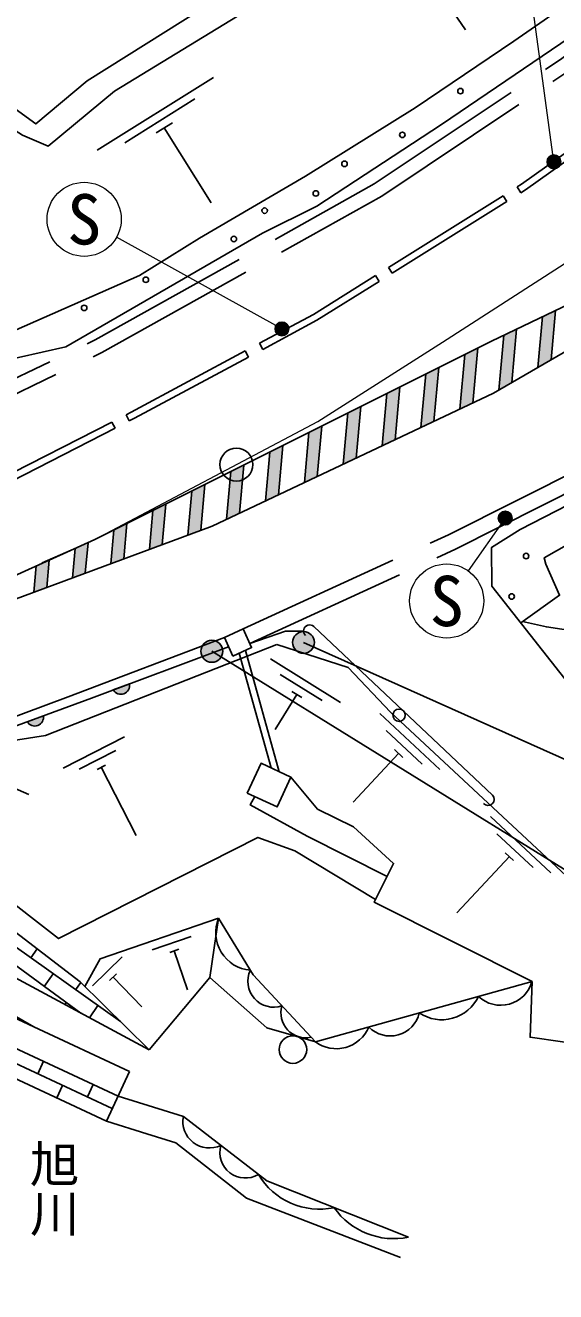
# Model space of a CAD drawing. Units: millimetres at full size, sheet at 1:1000; details may follow other scales. Extents: x 40000 to 680000, y 20000 to 380000.
# Drawn here: x 461908 to 481224, y 245923 to 292077 of the extents above; entities that cross this region are included whole.
import ezdxf
from ezdxf.enums import TextEntityAlignment as Align

# ---------------------------------------------------------------- set-up
doc = ezdxf.new("R2010")
doc.units = ezdxf.units.MM
doc.header["$LTSCALE"] = 1000
doc.linetypes.add('CHAIN', pattern=[18.5, 12, -1.5, 3.5, -1.5])
doc.linetypes.add('DASHED', pattern=[7.5, 6, -1.5])
for name, color, linetype, lineweight in [('M-BGD', 7, 'Continuous', 25), ('M-BMK', 2, 'CHAIN', 13), ('M-BMK-SRVR', 3, 'Continuous', 25), ('M-STR-HTXT', 7, 'Continuous', 13), ('M-STR-STRC', 7, 'Continuous', 25)]:
    doc.layers.add(name, color=color, linetype=linetype, lineweight=lineweight)
doc.layers.add('M-BMK-HTXT', color=7, linetype='Continuous')
doc.styles.add('@ＭＳ ゴシック', font='')
doc.styles.add('ＭＳ ゴシック', font='')
doc.styles.get('@ＭＳ ゴシック').set_extended_font_data('@MS Gothic')
doc.styles.get('ＭＳ ゴシック').set_extended_font_data('MS Gothic')

msp = doc.modelspace()

# ---------------------------------------------------------------- hatches: boundary and pattern name
at = {"layer": 'M-BGD'}
for points in [[(465111, 267854), (465697, 268074, -0.84072)], [(461977, 266697), (462565, 266912, -0.84072)]]:
    msp.add_hatch(color=256, dxfattribs=at).paths.add_polyline_path(points)
at = {"layer": 'M-STR-STRC'}
for points in [[(481313, 287299, -1), (481007, 286904, -0.41421), (480963, 287255, -0.41421)], [(481219, 281686), (480747, 281460), (480580, 279607), (481057, 279883)], [(471189, 281255, -1), (471322, 280773, -0.41421), (471014, 280947, -0.41421)], [(479803, 281008), (479331, 280782), (479150, 278779), (479627, 279055)], [(478385, 280318), (477912, 280081), (477733, 278089), (478205, 278312)], [(476966, 279607), (476493, 279370), (476317, 277420), (476789, 277643)], [(475546, 278896), (475073, 278659), (474901, 276751), (475373, 276974)], [(474127, 278185), (473654, 277948), (473486, 276083), (473958, 276306)], [(472707, 277473), (472234, 277236), (472070, 275414), (472542, 275637)], [(471288, 276762), (470815, 276525), (470654, 274745), (471126, 274968)], [(469868, 276051), (469820, 275509), (469711, 274299), (469239, 274076), (469368, 275510), (469395, 275814)], [(468449, 275340), (467976, 275103), (467831, 273501), (468299, 273674)], [(467029, 274628), (466556, 274391), (466429, 272980), (466896, 273154)], [(479139, 274079, -1), (479633, 274160, -0.41421), (479426, 273873, -0.41421)], [(465610, 273917), (465137, 273680), (465027, 272459), (465494, 272633)], [(464192, 273220), (463721, 273009), (463624, 271939), (464092, 272112)], [(462779, 272586), (462308, 272375), (462222, 271418), (462690, 271592)], [(468364, 269049, -0.41421), (468486, 269601, -0.41421), (469038, 269478, -1)], [(471703, 269370, -0.41421), (471825, 269922, -0.41421), (472378, 269800, -1)]]:
    msp.add_hatch(color=256, dxfattribs=at).paths.add_polyline_path(points)

# ---------------------------------------------------------------- linework, layer by layer
at = {"layer": 'M-BGD'}
for p, q in [((476176, 294482), (477943, 291916)), ((468765, 290178), (464529, 287523)), ((468077, 289393), (465535, 287800)), ((467262, 288528), (466669, 288156)), ((466966, 288342), (468680, 285607)), ((479824, 286187), (479957, 285975)), ((475137, 283255), (479311, 285866)), ((479311, 285866), (479443, 285654)), ((475269, 283043), (479443, 285654)), ((474659, 282956), (474792, 282744)), ((475137, 283255), (475269, 283043)), ((469915, 280208), (470033, 279988)), ((470435, 280488), (470554, 280268)), ((465578, 277883), (465692, 277661)), ((460814, 275449), (465060, 277619)), ((460928, 275226), (465174, 277396)), ((465060, 277619), (465174, 277396)), ((472419, 270166), (478928, 264024)), ((469694, 269191), (470862, 265011)), ((469924, 269297), (471159, 264874)), ((473387, 267402), (470842, 268992)), ((472719, 267466), (471192, 268419)), ((465697, 268074), (465111, 267854)), ((471975, 267577), (471618, 267799)), ((471797, 267688), (471002, 266416)), ((462565, 266912), (461977, 266697)), ((477010, 264954), (474815, 266999)), ((476366, 265144), (475050, 266371)), ((465515, 266139), (463289, 265000)), ((465206, 265644), (463871, 264961)), ((475503, 265538), (473851, 263765)), ((475657, 265395), (475350, 265681)), ((462031, 264048), (459735, 265037)), ((464831, 265115), (464519, 264956)), ((464675, 265035), (465949, 262544)), ((454384, 263580), (465369, 255771)), ((463927, 256077), (453902, 263408)), ((481043, 261194), (478849, 263239)), ((480400, 261383), (479083, 262611)), ((479537, 261778), (477627, 259729)), ((479691, 261634), (479383, 261921)), ((467944, 258873), (466525, 258386)), ((462340, 258415), (462109, 258089)), ((465429, 258122), (464355, 257075)), ((467497, 258402), (467166, 258289)), ((467332, 258346), (467819, 256927)), ((462924, 257509), (462597, 257050)), ((463925, 257192), (463739, 256930)), ((465227, 257505), (464976, 257261)), ((465101, 257383), (466148, 256309)), ((463404, 256459), (463352, 256386)), ((464554, 256351), (464240, 255909)), ((465705, 253944), (462222, 255570)), ((462569, 254319), (462358, 253866)), ((464864, 252143), (465705, 253944)), ((463264, 253443), (463052, 252990)), ((464381, 253473), (464170, 253020))]:
    msp.add_line(p, q, dxfattribs=at)
for points in [[(486434, 305650), (480692, 301019), (474705, 296687), (464164, 290048), (462285, 288485), (458723, 291074), (456216, 292532), (450543, 293391), (441476, 294226)], [(439707, 293931), (441611, 293221), (450034, 292707), (455961, 291769), (461806, 288068), (462745, 287673), (465153, 289682), (476106, 296376), (482591, 301118), (487064, 304608)], [(484200, 294630), (479699, 291494), (476107, 289067), (472113, 286585), (468254, 284316), (466065, 282962), (460840, 280662), (459246, 281431), (458451, 280369)], [(439707, 293931), (437406, 292742), (439470, 292139), (446891, 287106), (453088, 284790), (458451, 280369), (459927, 279577), (463382, 280354), (470549, 284499), (472520, 285481), (477062, 288464), (482733, 292317)], [(479824, 286187), (479985, 286287), (483755, 288969)], [(479957, 285975), (480123, 286079), (483900, 288765)], [(489063, 260628), (488990, 262450), (486137, 263507), (483534, 265739), (478902, 271642), (478890, 273050), (479932, 273702), (483428, 275498), (488175, 278205), (492630, 280969), (502718, 288101), (503647, 288142), (504528, 287174)], [(504528, 287174), (503028, 287140), (499180, 284331), (493202, 280153), (488911, 277268), (480805, 272668), (480862, 272434), (481365, 271304), (479952, 270304)], [(470435, 280488), (472399, 281542), (474659, 282956)], [(470554, 280268), (472524, 281326), (474792, 282744)], [(465578, 277883), (465763, 277978), (469915, 280208)], [(465692, 277661), (465879, 277756), (470033, 279988)], [(480013, 270347), (480887, 270152), (482413, 269918), (484033, 269658), (485725, 269470), (486818, 269423), (487813, 269490), (489548, 269605), (491079, 269813), (492993, 270007), (494289, 270184), (495512, 270329), (496870, 270588), (497730, 270816), (498719, 271038)], [(470081, 269549), (471382, 270002), (472040, 270002)], [(452879, 263654), (463463, 267601), (469156, 269770)], [(453108, 263439), (464312, 267554), (469312, 269429)], [(461010, 265941), (462638, 266191), (471068, 269516)], [(480363, 257230), (480293, 255197), (487359, 254174), (485871, 257103), (475213, 267039), (473662, 268671), (471068, 269516)], [(471583, 264680), (472550, 263508), (473863, 262864), (475322, 261530), (474612, 260120), (480363, 257230)], [(456146, 264208), (463111, 258794), (470378, 262481), (471720, 261987), (474662, 260219)], [(466421, 254735), (463899, 257218), (456778, 262683), (455051, 263817)], [(475081, 261051), (472174, 262522), (470098, 263661), (470265, 263965)], [(466421, 254735), (455177, 260785), (452460, 262859)], [(462222, 255570), (453390, 260649), (451455, 262466)], [(462222, 255570), (452691, 260038), (450441, 262105)], [(448195, 261306), (451695, 258293), (464864, 252143)], [(448738, 261499), (451969, 258717), (465076, 252596)], [(449280, 261692), (452243, 259141), (465288, 253049)], [(464070, 257050), (464631, 258053), (468945, 259534)], [(466421, 254735), (468629, 257374), (468945, 259534)], [(468945, 259534), (470206, 257472), (472471, 255023), (480363, 257230)], [(472471, 255023), (470699, 255533), (468629, 257374)], [(475861, 247908), (470700, 249958), (467663, 252311), (465285, 253044)], [(464864, 252143), (466330, 251677), (467395, 251347), (469968, 249335), (475573, 247165)]]:
    msp.add_lwpolyline(points, dxfattribs=at)
at = {"layer": 'M-BGD', "linetype": 'DASHED'}
for points in [[(452871, 275203), (457398, 277216), (464457, 280612), (474619, 286296), (481443, 290865), (491190, 298237), (497364, 303515)], [(453098, 274735), (457616, 276744), (464697, 280150), (474891, 285852), (481745, 290441), (491516, 297832), (497704, 303121)], [(469838, 270082), (477327, 273508), (482978, 276362), (489161, 280100), (494292, 283591), (500569, 288388), (504883, 291963)], [(470081, 269549), (477581, 272981), (483262, 275850), (489478, 279607), (494635, 283116), (500933, 287930), (505139, 291415)]]:
    msp.add_lwpolyline(points, dxfattribs=at)
at = {"layer": 'M-BGD'}
for points in [[(469468, 269088), (470150, 269400), (469838, 270082), (469156, 269770)], [(469992, 264090), (471083, 263589), (471583, 264680), (470493, 265180)]]:
    msp.add_lwpolyline(points, close=True, dxfattribs=at)
for centre, radius in [((477755, 289679), 100), ((475640, 288084), 100), ((473532, 287028), 100), ((472488, 285950), 100), ((470625, 285324), 100), ((469502, 284290), 100), ((466297, 282804), 100), ((464051, 281779), 100), ((480147, 272733), 100), ((479621, 271260), 100), ((475519, 266932), 225), ((471656, 254745), 500)]:
    msp.add_circle(centre, radius, dxfattribs=at)
for centre, radius, start, end in [((472265, 270002), 225, 46.6611, 226.6611), ((465385, 268015), 318, 210.444, 10.6617), ((462252, 266856), 318, 210.0609, 10.2786), ((478762, 263872), 225, 222.592, 42.592), ((470216, 259010), 1375, 157.5911, 265.3118), ((470955, 257234), 943, 154.5108, 288.4788), ((479222, 257545), 1183, 226.6838, 344.562), ((477073, 257312), 1478, 236.4194, 334.8264), ((472129, 256087), 911, 163.9025, 281.6264), ((475196, 256331), 1089, 224.4761, 346.7697), ((473229, 256066), 1289, 233.9759, 337.2699), ((468611, 252125), 966, 168.892, 295.5837), ((469921, 250995), 930, 163.8511, 300.6246), ((472629, 251536), 2606, 210.9774, 281.612), ((475332, 250524), 2669, 215.2533, 281.4198)]:
    msp.add_arc(centre, radius, start, end, dxfattribs=at)
at = {"layer": 'M-BMK'}
msp.add_lwpolyline([(256990, 291033), (276208, 284952), (309916, 274534), (325579, 269644), (339864, 265360), (349811, 262705), (359748, 260440), (364480, 259531), (369604, 258637), (372683, 258181), (381177, 257178), (387696, 257017), (397501, 256924), (404861, 257267), (411981, 257937), (422753, 259496), (429086, 260888), (440336, 263825), (450130, 267139), (464442, 273332), (472564, 277641), (477098, 280528), (484509, 285302)], dxfattribs=at)
at = {"layer": 'M-BMK-SRVR'}
msp.add_circle((469595, 276066), 600, dxfattribs=at)
at = {"layer": 'M-STR-HTXT'}
for p, q in [((481160, 287102), (480270, 293656)), ((471255, 281014), (465231, 284353)), ((479386, 274120), (478032, 272199))]:
    msp.add_line(p, q, dxfattribs=at)
for centre in [(464051, 285007), (477254, 271096)]:
    msp.add_circle(centre, 1350, dxfattribs=at)
at = {"layer": 'M-STR-STRC'}
for p, q in [((481057, 279883), (481219, 281686)), ((480580, 279607), (480747, 281460)), ((479150, 278779), (479331, 280782)), ((479627, 279055), (479803, 281008)), ((478205, 278312), (478385, 280318)), ((477733, 278089), (477912, 280081)), ((476317, 277420), (476493, 279370)), ((476789, 277643), (476966, 279607)), ((475373, 276974), (475546, 278896)), ((474901, 276751), (475073, 278659)), ((473486, 276083), (473654, 277948)), ((473958, 276306), (474127, 278185)), ((472542, 275637), (472707, 277473)), ((472070, 275414), (472234, 277236)), ((470654, 274745), (470815, 276525)), ((471126, 274968), (471288, 276762)), ((469711, 274299), (469868, 276051)), ((469239, 274076), (469395, 275814)), ((467831, 273501), (467976, 275103)), ((468299, 273674), (468449, 275340)), ((466896, 273154), (467029, 274628)), ((466429, 272980), (466556, 274391)), ((465494, 272633), (465610, 273917)), ((450328, 267003), (464442, 273332)), ((465027, 272459), (465137, 273680)), ((463624, 271939), (463721, 273009)), ((464092, 272112), (464192, 273220)), ((462222, 271418), (462308, 272375)), ((462690, 271592), (462779, 272586)), ((472040, 269585), (540415, 238932)), ((468701, 269264), (521564, 236503))]:
    msp.add_line(p, q, dxfattribs=at)
for points in [[(464442, 273332), (478884, 280568), (492909, 287282), (499828, 292925), (512735, 304463)], [(450328, 267003), (468710, 273827), (478958, 278668), (488879, 284414), (492909, 287282)]]:
    msp.add_lwpolyline(points, dxfattribs=at)
for centre, radius in [((481160, 287102), 250), ((471255, 281014), 250), ((479386, 274120), 250), ((468701, 269264), 400), ((472040, 269585), 400)]:
    msp.add_circle(centre, radius, dxfattribs=at)

# ---------------------------------------------------------------- texts
at = {"layer": 'M-BMK-HTXT', "style": '@ＭＳ ゴシック'}
msp.add_text('旭川', height=1320, rotation=270, dxfattribs=at).set_placement((462954, 251494), align=Align.MIDDLE_LEFT)
at = {"layer": 'M-STR-HTXT', "style": 'ＭＳ ゴシック'}
for p in [(464051, 285007), (477254, 271096)]:
    msp.add_text('S', height=1833, dxfattribs=at).set_placement(p, align=Align.MIDDLE_CENTER)

doc.saveas('drawing.dxf')
